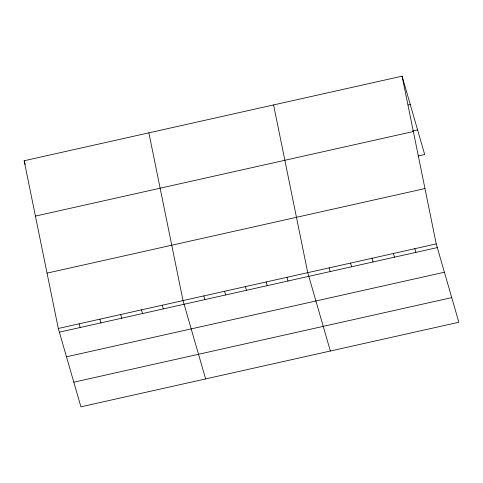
<?xml version="1.0" encoding="UTF-8"?>
<svg xmlns="http://www.w3.org/2000/svg" width="483" height="483" viewBox="0 0 483 483"><rect width="100%" height="100%" fill="white"/><g stroke="black" fill="none" stroke-linecap="round" stroke-linejoin="round"><path stroke-width="0.72" d="M402.079 76.175L436.24 243.909L458.85 322.252L80.921 406.825L58.31 328.482L24.15 160.748L402.079 76.175L424.69 154.518L418.266 155.955M408.111 104.974L410.254 104.497M412.585 130.996L417.578 129.879M35.422 216.1L413.351 131.527M47.038 273.13L424.968 188.557M58.31 328.482L436.24 243.909M59.373 332.165L437.302 247.592M66.485 356.804L444.414 272.231M73.808 382.186L451.738 297.613M414.825 248.703L415.887 252.386M393.404 253.497L394.466 257.179M371.988 258.29L373.051 261.973M350.573 263.078L351.636 266.761M329.158 267.872L330.221 271.555M330.354 351.008L307.743 272.666L273.583 104.932M286.956 277.314L288.019 280.997M266.169 281.969L267.232 285.652M245.382 286.618L246.445 290.301M224.601 291.273L225.664 294.956M203.814 295.922L204.877 299.605M205.637 378.913L183.027 300.577L148.867 132.837M162.24 305.226L163.302 308.909M141.453 309.875L142.515 313.558M120.665 314.53L121.728 318.212M99.884 319.178L100.947 322.861M79.097 323.833L80.16 327.516M24.15 160.748L25.213 164.431"/></g></svg>
